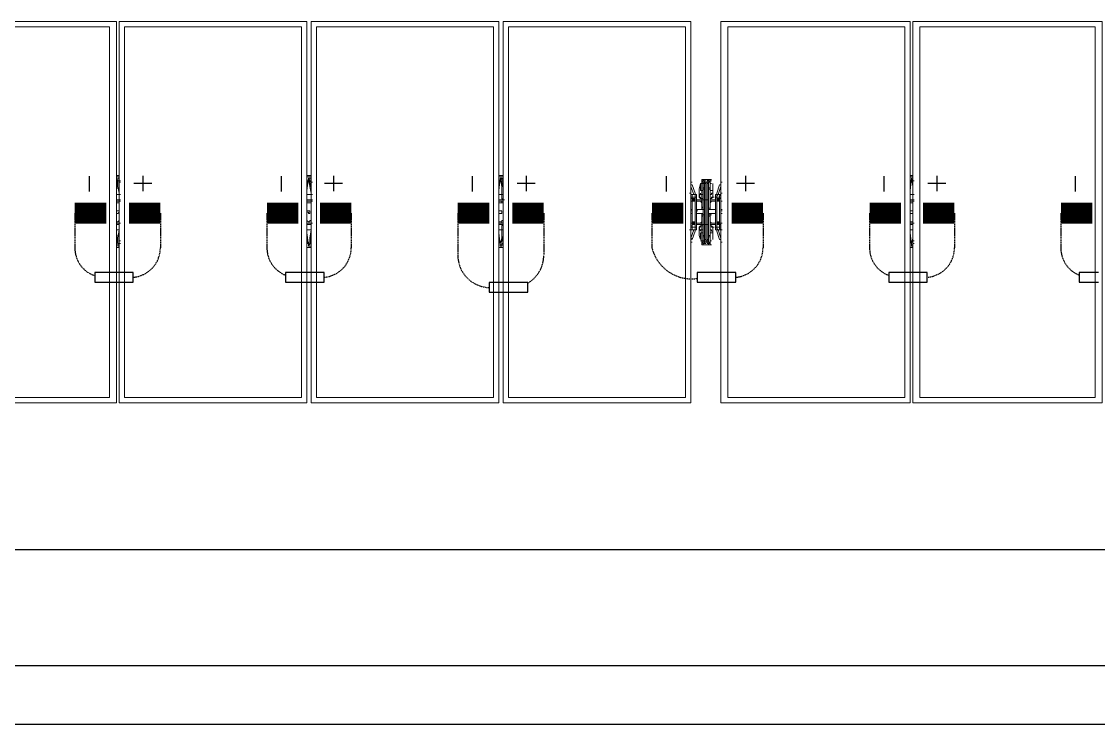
# Model space of a CAD drawing. Header units: feet. Extents: x -9903 to 12307, y -41 to 4121.
# Drawn here: x 2240 to 2495.7, y 3588.3 to 3755.2 of the extents above; entities that cross this region are included whole.
import ezdxf
from ezdxf.lldxf.tags import DXFTag

# ---------------------------------------------------------------- set-up
doc = ezdxf.new("R2010")
doc.units = ezdxf.units.FT
doc.header["$MEASUREMENT"] = 0
doc.linetypes.add('HIDDEN', pattern=[0.375, 0.25, -0.125])
for name, color, linetype in [('E-HARN-COMP', 8, 'Continuous'), ('E-TRNK-CABL-NEG', 6, 'HIDDEN'), ('E-TRUNK-CABLE-POS', 6, 'HIDDEN'), ('Polarity-Text', 7, 'Continuous'), ('PV-DC-CABL-UG+', 5, 'DC+'), ('PV-DC-CABL-UG-', 10, 'DC-')]:
    doc.layers.add(name, color=color, linetype=linetype)
doc.styles.add('NEI-A', font='arial.ttf')
tags = doc.linetypes.add('DC+', pattern='A,0.176989,-0.049113,["DC+",NEI-A,S=0.1,R=0,X=0,Y=-0.05],-0.049113,-0.250887,0.176989', length=0.703091).pattern_tags.tags
tags[6] = DXFTag(74, 10)
tags = doc.linetypes.add('DC-', pattern='A,0.176989,-0.049113,["DC-",NEI-A,S=0.1,R=0,X=0,Y=-0.05],-0.049113,-0.250887,0.176989', length=0.703091).pattern_tags.tags
tags[6] = DXFTag(74, 10)

# ---------------------------------------------------------------- blocks, each defined once
blk = doc.blocks.new('A$C4742fff2')
at = {"lineweight": 5}
for points in [[(10.8746, 0), (11.1062, 0), (11.1062, 0.4666), (10.8746, 0.4666)], [(11.1095, 0), (11.3395, 0), (11.3395, 0.4666), (11.1095, 0.4666)], [(11.3445, 0.4666), (11.3445, 0), (11.5745, 0), (11.5745, 0.4666)], [(11.8095, 0), (11.5795, 0), (11.5795, 0.4666), (11.8095, 0.4666)], [(11.8462, 0), (12.0778, 0), (12.0778, 0.4666), (11.8462, 0.4666)], [(12.0812, 0.4666), (12.3128, 0.4666), (12.3128, 0), (12.0812, 0)], [(10.8829, 0.0067), (10.8829, 0.46), (11.0979, 0.46), (11.0979, 0.0067)], [(11.1162, 0.0067), (11.1162, 0.46), (11.3329, 0.46), (11.3329, 0.0067)], [(11.3512, 0.46), (11.5679, 0.46), (11.5679, 0.0067), (11.3512, 0.0067)], [(11.5862, 0.0067), (11.5862, 0.46), (11.8029, 0.46), (11.8029, 0.0067)], [(11.8545, 0.0067), (11.8545, 0.46), (12.0712, 0.46), (12.0712, 0.0067)], [(12.0895, 0.0067), (12.0895, 0.46), (12.3045, 0.46), (12.3045, 0.0067)], [(11.8095, 0.27), (11.8095, 0.2683), (11.8095, 0.27), (11.8095, 0.2767)], [(11.8145, 0.215), (11.8162, 0.215), (11.8162, 0.2117), (11.8145, 0.2117), (11.8145, 0.215), (11.8112, 0.215), (11.8112, 0.2167), (11.8095, 0.2167), (11.8095, 0.25), (11.8112, 0.25), (11.8112, 0.2517), (11.8095, 0.2517), (11.8095, 0.2533), (11.8095, 0.2517), (11.8112, 0.2517), (11.8112, 0.25), (11.8095, 0.25), (11.8095, 0.2517), (11.8095, 0.25), (11.8095, 0.2167), (11.8112, 0.2167), (11.8112, 0.215), (11.8112, 0.2117), (11.8095, 0.2117), (11.8129, 0.2117), (11.8145, 0.2117), (11.8145, 0.21), (11.8112, 0.2), (11.8145, 0.21), (11.8145, 0.2117), (11.8129, 0.2117), (11.8145, 0.2117), (11.8145, 0.21), (11.8145, 0.2117), (11.8162, 0.2117), (11.8145, 0.2117), (11.8162, 0.2117), (11.8162, 0.215), (11.8145, 0.215), (11.8162, 0.215), (11.8162, 0.2517), (11.8145, 0.2517), (11.8112, 0.2517), (11.8112, 0.255), (11.8095, 0.255), (11.8129, 0.255), (11.8145, 0.255), (11.8145, 0.2567), (11.8112, 0.2667), (11.8145, 0.2567), (11.8145, 0.255), (11.8129, 0.255), (11.8145, 0.255), (11.8145, 0.2567), (11.8145, 0.255), (11.8162, 0.255), (11.8162, 0.2517), (11.8145, 0.2517), (11.8145, 0.255), (11.8129, 0.255), (11.8095, 0.255), (11.8112, 0.255), (11.8112, 0.2517), (11.8145, 0.2517), (11.8145, 0.255), (11.8162, 0.255), (11.8162, 0.2517), (11.8145, 0.2517), (11.8162, 0.2517), (11.8162, 0.215)], [(11.8262, 0.2483), (11.8262, 0.2683), (11.8245, 0.2683), (11.8245, 0.2483)], [(11.8279, 0.27), (11.8262, 0.27)], [(11.8295, 0.2483), (11.8295, 0.2183), (11.8312, 0.2183), (11.8312, 0.2483), (11.8312, 0.2683), (11.8295, 0.2683), (11.8295, 0.2483), (11.8279, 0.2483), (11.8279, 0.2683), (11.8279, 0.2483)], [(11.8295, 0.2683), (11.8295, 0.2483), (11.8312, 0.2483), (11.8312, 0.2683)], [(11.8345, 0.2717), (11.8329, 0.2717), (11.8329, 0.27), (11.8312, 0.27), (11.8329, 0.27), (11.8312, 0.27), (11.8329, 0.27), (11.8329, 0.2717), (11.8329, 0.2617), (11.8312, 0.2617), (11.8329, 0.2617), (11.8329, 0.24), (11.8329, 0.2383), (11.8312, 0.2383), (11.8329, 0.2383), (11.8329, 0.24), (11.8329, 0.2367), (11.8329, 0.24), (11.8329, 0.2367), (11.8329, 0.24), (11.8329, 0.2617), (11.8329, 0.2717)], [(11.8329, 0.2717), (11.8312, 0.2717)], [(11.8345, 0.2733), (11.8329, 0.2733)], [(11.8362, 0.2683), (11.8362, 0.26), (11.8329, 0.26), (11.8329, 0.2683), (11.8345, 0.2683), (11.8329, 0.2683), (11.8329, 0.26), (11.8329, 0.2567), (11.8329, 0.26), (11.8362, 0.26), (11.8362, 0.2683), (11.8362, 0.2517), (11.8362, 0.2533), (11.8362, 0.2517)], [(11.8462, 0.2683), (11.8462, 0.27), (11.8462, 0.2767), (11.8462, 0.27)], [(11.8229, 0.255), (11.8229, 0.25), (11.8212, 0.25), (11.8212, 0.2517), (11.8195, 0.2517), (11.8195, 0.2617), (11.8195, 0.2517), (11.8212, 0.25), (11.8195, 0.2517), (11.8212, 0.2567), (11.8212, 0.255)], [(11.8195, 0.26), (11.8195, 0.2583)], [(11.8195, 0.2517), (11.8212, 0.2517), (11.8212, 0.25), (11.8229, 0.25), (11.8229, 0.255), (11.8212, 0.255), (11.8212, 0.2567)], [(11.8262, 0.2633), (11.8245, 0.2633)], [(11.8262, 0.2617), (11.8245, 0.2617)], [(11.8329, 0.2633), (11.8312, 0.2633)], [(11.8362, 0.2567), (11.8362, 0.2517), (11.8345, 0.2517), (11.8345, 0.25), (11.8329, 0.25), (11.8329, 0.255), (11.8345, 0.255), (11.8345, 0.2567)], [(11.8362, 0.2567), (11.8362, 0.2517), (11.8345, 0.2517), (11.8345, 0.25), (11.8329, 0.25), (11.8329, 0.255), (11.8345, 0.255), (11.8345, 0.2567)], [(11.8362, 0.2517), (11.8345, 0.25), (11.8362, 0.2517), (11.8379, 0.2517), (11.8362, 0.2517), (11.8345, 0.25), (11.8362, 0.2517), (11.8345, 0.25), (11.8345, 0.2517), (11.8345, 0.25), (11.8362, 0.2517), (11.8362, 0.2617)], [(11.8362, 0.2583), (11.8362, 0.26)], [(11.8412, 0.255), (11.8412, 0.2567), (11.8412, 0.255), (11.8395, 0.255), (11.8395, 0.2517), (11.8412, 0.2517), (11.8412, 0.2533), (11.8429, 0.255)], [(11.8429, 0.255), (11.8412, 0.2533), (11.8412, 0.2517), (11.8395, 0.2517), (11.8395, 0.215), (11.8412, 0.215), (11.8395, 0.215), (11.8395, 0.2117), (11.8412, 0.2117), (11.8412, 0.21), (11.8412, 0.2117), (11.8395, 0.2117), (11.8395, 0.215), (11.8412, 0.215), (11.8395, 0.215), (11.8395, 0.2517), (11.8412, 0.2517), (11.8395, 0.2517), (11.8395, 0.255), (11.8412, 0.255)], [(11.8462, 0.25), (11.8462, 0.2517), (11.8462, 0.25), (11.8462, 0.2167), (11.8445, 0.2167), (11.8462, 0.2167), (11.8462, 0.25), (11.8445, 0.25), (11.8445, 0.2517), (11.8445, 0.25)], [(11.8112, 0.2467), (11.8095, 0.2467)], [(11.8129, 0.25), (11.8112, 0.2483), (11.8129, 0.2467), (11.8145, 0.2483)], [(11.8129, 0.25), (11.8112, 0.25), (11.8112, 0.2483), (11.8112, 0.2467), (11.8129, 0.2467), (11.8145, 0.2467), (11.8145, 0.2483), (11.8145, 0.25)], [(11.8129, 0.25), (11.8112, 0.25), (11.8112, 0.2483), (11.8112, 0.2467), (11.8129, 0.2467), (11.8145, 0.2467), (11.8145, 0.2483), (11.8145, 0.25)], [(11.8129, 0.25), (11.8112, 0.2483), (11.8129, 0.2467), (11.8145, 0.2483)], [(11.8145, 0.2483), (11.8129, 0.2483)], [(11.8145, 0.2483), (11.8129, 0.2483)], [(11.8162, 0.2483), (11.8212, 0.2483), (11.8229, 0.2483)], [(11.8229, 0.2467), (11.8162, 0.2467)], [(11.8229, 0.2483), (11.8212, 0.2483)], [(11.8229, 0.2483), (11.8212, 0.2483)], [(11.8245, 0.2483), (11.8229, 0.2483)], [(11.8229, 0.2367), (11.8229, 0.24)], [(11.8262, 0.2183), (11.8245, 0.2183), (11.8245, 0.2483), (11.8245, 0.2183)], [(11.8279, 0.2183), (11.8279, 0.2483), (11.8262, 0.2483), (11.8262, 0.2183)], [(11.8312, 0.2183), (11.8312, 0.2483), (11.8295, 0.2483), (11.8295, 0.2183)], [(11.8345, 0.2483), (11.8329, 0.2483), (11.8395, 0.2483)], [(11.8395, 0.2467), (11.8329, 0.2467)], [(11.8429, 0.25), (11.8412, 0.2483), (11.8429, 0.2467), (11.8445, 0.2483)], [(11.8429, 0.25), (11.8412, 0.2483), (11.8429, 0.2467), (11.8445, 0.2483)], [(11.8429, 0.2467), (11.8445, 0.2467), (11.8445, 0.2483), (11.8445, 0.25), (11.8429, 0.25), (11.8412, 0.25), (11.8412, 0.2483), (11.8412, 0.2467)], [(11.8445, 0.2483), (11.8429, 0.2483)], [(11.8445, 0.2483), (11.8429, 0.2483)], [(11.8479, 0.2467), (11.8462, 0.2467)], [(11.1079, 0.235), (11.1095, 0.235), (11.1095, 0.2333), (11.1079, 0.2317), (11.1062, 0.2317), (11.1062, 0.2333), (11.1062, 0.235)], [(11.3412, 0.235), (11.3429, 0.235), (11.3429, 0.2317), (11.3412, 0.2317), (11.3412, 0.2333), (11.3395, 0.2333), (11.3395, 0.235)], [(11.5762, 0.235), (11.5779, 0.235), (11.5779, 0.2317), (11.5745, 0.2317), (11.5745, 0.2333), (11.5745, 0.235)], [(11.8112, 0.2367), (11.8095, 0.2367)], [(11.8112, 0.235), (11.8095, 0.235)], [(11.8112, 0.2317), (11.8095, 0.2317)], [(11.8112, 0.2317), (11.8095, 0.2317)], [(11.8245, 0.2367), (11.8162, 0.2367), (11.8245, 0.2367), (11.8262, 0.2367), (11.8245, 0.2367), (11.8229, 0.2367)], [(11.8229, 0.23), (11.8229, 0.2317), (11.8229, 0.23), (11.8245, 0.23), (11.8262, 0.23), (11.8245, 0.23)], [(11.8229, 0.2267), (11.8229, 0.23)], [(11.8262, 0.23), (11.8245, 0.23)], [(11.8395, 0.2367), (11.8312, 0.2367)], [(11.8395, 0.235), (11.8395, 0.2317), (11.8312, 0.2317), (11.8395, 0.2317)], [(11.8345, 0.2367), (11.8329, 0.2367)], [(11.8345, 0.2367), (11.8329, 0.2367)], [(11.8329, 0.2317), (11.8329, 0.23), (11.8345, 0.23), (11.8329, 0.23), (11.8329, 0.2267), (11.8329, 0.23)], [(11.8345, 0.23), (11.8329, 0.23), (11.8329, 0.2267), (11.8329, 0.23)], [(11.8479, 0.2367), (11.8462, 0.2367)], [(11.8479, 0.235), (11.8462, 0.235)], [(11.8479, 0.2317), (11.8462, 0.2317)], [(11.8479, 0.2317), (11.8462, 0.2317)], [(12.0795, 0.235), (12.0812, 0.235), (12.0812, 0.2317), (12.0778, 0.2317), (12.0778, 0.2333), (12.0778, 0.235)], [(11.8145, 0.22), (11.8145, 0.2183), (11.8129, 0.2183), (11.8112, 0.2183), (11.8112, 0.22), (11.8095, 0.22), (11.8112, 0.22), (11.8129, 0.22), (11.8145, 0.22), (11.8129, 0.22), (11.8145, 0.22), (11.8129, 0.22), (11.8145, 0.22), (11.8129, 0.22), (11.8145, 0.22), (11.8129, 0.22), (11.8145, 0.22), (11.8129, 0.22), (11.8145, 0.22), (11.8129, 0.22), (11.8145, 0.22), (11.8129, 0.22), (11.8145, 0.22), (11.8129, 0.22)], [(11.8095, 0.2167), (11.8095, 0.215)], [(11.8095, 0.2133), (11.8095, 0.215), (11.8145, 0.215), (11.8145, 0.2117), (11.8129, 0.2117), (11.8095, 0.2117), (11.8112, 0.2117), (11.8112, 0.215), (11.8095, 0.215)], [(11.8129, 0.2217), (11.8112, 0.2217), (11.8112, 0.22), (11.8112, 0.2183), (11.8129, 0.2183), (11.8145, 0.2183), (11.8145, 0.22), (11.8145, 0.2217)], [(11.8129, 0.2217), (11.8112, 0.22), (11.8129, 0.2183), (11.8145, 0.22)], [(11.8129, 0.2217), (11.8112, 0.22), (11.8129, 0.2183), (11.8145, 0.22)], [(11.8129, 0.2217), (11.8112, 0.2217), (11.8112, 0.22), (11.8112, 0.2183), (11.8129, 0.2183), (11.8145, 0.2183), (11.8145, 0.22), (11.8145, 0.2217)], [(11.8145, 0.22), (11.8145, 0.2183), (11.8129, 0.2183), (11.8112, 0.2183), (11.8112, 0.22), (11.8129, 0.22)], [(11.8129, 0.22), (11.8145, 0.22), (11.8129, 0.22), (11.8129, 0.2217)], [(11.8229, 0.2117), (11.8229, 0.2083), (11.8229, 0.2117), (11.8212, 0.2117), (11.8212, 0.21), (11.8195, 0.215), (11.8212, 0.215), (11.8212, 0.2167), (11.8229, 0.2167)], [(11.8195, 0.215), (11.8212, 0.2167), (11.8212, 0.215), (11.8212, 0.2167), (11.8195, 0.215), (11.8212, 0.2167)], [(11.8212, 0.21), (11.8195, 0.215), (11.8212, 0.215), (11.8212, 0.2167), (11.8229, 0.2167), (11.8229, 0.2117), (11.8212, 0.2117)], [(11.8212, 0.2), (11.8195, 0.205), (11.8195, 0.215), (11.8195, 0.2133), (11.8195, 0.215), (11.8195, 0.205), (11.8212, 0.2), (11.8212, 0.2083), (11.8229, 0.2083), (11.8229, 0.1983), (11.8212, 0.1983), (11.8229, 0.1983), (11.8229, 0.2083), (11.8212, 0.2083)], [(11.8229, 0.2183), (11.8212, 0.2183)], [(11.8362, 0.21), (11.8345, 0.21), (11.8345, 0.2117), (11.8329, 0.2117), (11.8329, 0.2083), (11.8362, 0.2083)], [(11.8345, 0.2167), (11.8362, 0.215), (11.8345, 0.2167), (11.8345, 0.215)], [(11.8429, 0.2217), (11.8412, 0.22), (11.8429, 0.2183), (11.8445, 0.22)], [(11.8429, 0.2183), (11.8445, 0.2183), (11.8445, 0.22), (11.8445, 0.2217), (11.8429, 0.2217), (11.8412, 0.2217), (11.8412, 0.22), (11.8412, 0.2183)], [(11.8429, 0.2217), (11.8412, 0.22), (11.8429, 0.2183), (11.8445, 0.22)], [(11.8429, 0.2183), (11.8445, 0.2183), (11.8445, 0.22), (11.8445, 0.2217), (11.8429, 0.2217), (11.8412, 0.2217), (11.8412, 0.22), (11.8412, 0.2183)], [(11.8429, 0.2117), (11.8412, 0.2117), (11.8429, 0.2117), (11.8462, 0.2117), (11.8445, 0.2133), (11.8445, 0.215), (11.8462, 0.215), (11.8462, 0.2167), (11.8462, 0.215), (11.8462, 0.2133), (11.8462, 0.215), (11.8445, 0.215), (11.8445, 0.2167), (11.8445, 0.215), (11.8412, 0.215), (11.8412, 0.2133)], [(11.8445, 0.2117), (11.8429, 0.2117), (11.8412, 0.2117), (11.8412, 0.21), (11.8445, 0.2), (11.8412, 0.21), (11.8412, 0.2117), (11.8429, 0.2117), (11.8462, 0.2117), (11.8445, 0.2133), (11.8445, 0.215), (11.8412, 0.215), (11.8412, 0.2133), (11.8429, 0.2117)], [(11.8429, 0.22), (11.8445, 0.22), (11.8429, 0.2217)], [(11.8429, 0.22), (11.8445, 0.22), (11.8429, 0.2217)], [(11.8479, 0.22), (11.8462, 0.22)], [(11.8095, 0.19), (11.8095, 0.1967), (11.8095, 0.1983), (11.8095, 0.1967)], [(11.8195, 0.21), (11.8195, 0.2083)], [(11.8262, 0.205), (11.8245, 0.205)], [(11.8262, 0.2033), (11.8245, 0.2033)], [(11.8312, 0.2), (11.8295, 0.2)], [(11.8329, 0.2033), (11.8312, 0.2033)], [(11.8462, 0.1967), (11.8462, 0.1983), (11.8462, 0.1967), (11.8462, 0.19)], [(11.8245, 0.195), (11.8262, 0.195), (11.8262, 0.1967), (11.8262, 0.195), (11.8262, 0.1967), (11.8279, 0.1967), (11.8262, 0.1967), (11.8262, 0.195), (11.8245, 0.195), (11.8262, 0.195), (11.8245, 0.195), (11.8245, 0.1933), (11.8229, 0.1933), (11.8245, 0.1933), (11.8245, 0.195), (11.8262, 0.195)], [(11.8245, 0.1933), (11.8245, 0.195), (11.8262, 0.195), (11.8279, 0.195), (11.8262, 0.195), (11.8245, 0.195), (11.8245, 0.1933), (11.8262, 0.1933), (11.8245, 0.1933), (11.8262, 0.1933)], [(11.8262, 0.195), (11.8262, 0.1967)], [(11.8312, 0.1967), (11.8295, 0.1967)], [(11.8295, 0.1967), (11.8295, 0.195)], [(11.8329, 0.1967), (11.8312, 0.1967)], [(11.8329, 0.195), (11.8312, 0.195)]]:
    blk.add_lwpolyline(points, close=True, dxfattribs=at)
for points in [[(11.8095, 0.4666), (11.8095, 0)], [(11.8462, 0), (11.8462, 0.4666)], [(11.8029, 0.46), (11.8029, 0.0067)], [(11.8545, 0.0067), (11.8545, 0.46)], [(11.1062, 0.2783), (11.1095, 0.2783)], [(11.3395, 0.2783), (11.3445, 0.2783)], [(11.5745, 0.2783), (11.5795, 0.2783)], [(12.0778, 0.2783), (12.0812, 0.2783)], [(11.1062, 0.2733), (11.1062, 0.27)], [(11.1095, 0.27), (11.1095, 0.2717), (11.1079, 0.2717), (11.1079, 0.275), (11.1095, 0.275)], [(11.1112, 0.255), (11.1095, 0.255), (11.1095, 0.2567), (11.1079, 0.265), (11.1079, 0.275)], [(11.3462, 0.255), (11.3445, 0.255), (11.3445, 0.2567), (11.3429, 0.265), (11.3412, 0.275), (11.3429, 0.275), (11.3429, 0.2717), (11.3445, 0.27)], [(11.3412, 0.2733), (11.3412, 0.27)], [(11.5795, 0.255), (11.5779, 0.255), (11.5779, 0.265), (11.5762, 0.275), (11.5779, 0.2733), (11.5779, 0.2717), (11.5779, 0.27)], [(11.5762, 0.2733), (11.5762, 0.27)], [(11.8095, 0.27), (11.8095, 0.27)], [(11.8095, 0.2667), (11.8095, 0.2667)], [(11.8095, 0.2667), (11.8095, 0.2667)], [(11.8229, 0.22), (11.8162, 0.22), (11.8229, 0.22), (11.8229, 0.2183), (11.8245, 0.2183), (11.8245, 0.1983), (11.8262, 0.1983), (11.8262, 0.1967), (11.8279, 0.1967), (11.8279, 0.2), (11.8279, 0.2183), (11.8295, 0.2183), (11.8295, 0.1983), (11.8312, 0.1983), (11.8312, 0.2183), (11.8312, 0.1983), (11.8295, 0.1983), (11.8295, 0.2183), (11.8279, 0.2183), (11.8279, 0.2), (11.8262, 0.2), (11.8279, 0.2), (11.8279, 0.1967), (11.8262, 0.1967), (11.8262, 0.1983), (11.8262, 0.2183), (11.8279, 0.2183), (11.8279, 0.2483), (11.8262, 0.2483), (11.8262, 0.2683), (11.8245, 0.2683), (11.8245, 0.2483), (11.8262, 0.2483), (11.8262, 0.2183), (11.8262, 0.1983), (11.8245, 0.1983), (11.8245, 0.2183)], [(11.8212, 0.2517), (11.8195, 0.2517), (11.8212, 0.25), (11.8212, 0.2517), (11.8212, 0.25), (11.8195, 0.2517), (11.8195, 0.2617), (11.8212, 0.2683), (11.8229, 0.2683), (11.8229, 0.26), (11.8229, 0.2567), (11.8229, 0.26), (11.8229, 0.2683), (11.8245, 0.2683), (11.8245, 0.27), (11.8229, 0.2717), (11.8229, 0.2733), (11.8229, 0.2717), (11.8229, 0.27), (11.8245, 0.27)], [(11.8229, 0.2683), (11.8212, 0.2683), (11.8212, 0.26), (11.8229, 0.26), (11.8212, 0.26), (11.8212, 0.2683), (11.8195, 0.2617), (11.8195, 0.2517), (11.8195, 0.2533), (11.8195, 0.2517), (11.8212, 0.25), (11.8195, 0.2517), (11.8212, 0.2517)], [(11.8295, 0.27), (11.8312, 0.27), (11.8295, 0.27), (11.8279, 0.27), (11.8279, 0.2683), (11.8262, 0.2683), (11.8262, 0.2717), (11.8245, 0.2717), (11.8262, 0.2717), (11.8245, 0.2717), (11.8245, 0.2733), (11.8229, 0.2733), (11.8245, 0.2733), (11.8245, 0.2717), (11.8229, 0.2717), (11.8229, 0.2617), (11.8229, 0.24), (11.8245, 0.2383), (11.8229, 0.24), (11.8229, 0.2617), (11.8229, 0.2717), (11.8245, 0.27), (11.8245, 0.2683)], [(11.8279, 0.27), (11.8262, 0.27), (11.8279, 0.27), (11.8295, 0.27), (11.8312, 0.27), (11.8295, 0.27), (11.8279, 0.27), (11.8279, 0.2683), (11.8262, 0.2683), (11.8262, 0.2717), (11.8245, 0.2717), (11.8262, 0.2717), (11.8245, 0.2717), (11.8229, 0.2717), (11.8229, 0.27), (11.8245, 0.27), (11.8262, 0.27), (11.8245, 0.27)], [(11.8245, 0.2733), (11.8295, 0.2733), (11.8329, 0.2733), (11.8329, 0.2717), (11.8312, 0.2717), (11.8329, 0.2717), (11.8312, 0.27), (11.8312, 0.2683), (11.8312, 0.27), (11.8329, 0.2717), (11.8329, 0.2733), (11.8312, 0.2733), (11.8312, 0.2717), (11.8295, 0.2717), (11.8295, 0.2683), (11.8312, 0.2683), (11.8295, 0.2683), (11.8295, 0.2717), (11.8312, 0.2717), (11.8295, 0.2717), (11.8312, 0.2717), (11.8295, 0.2717), (11.8312, 0.2717), (11.8295, 0.2717), (11.8312, 0.2717), (11.8295, 0.2717), (11.8312, 0.2733), (11.8329, 0.2733), (11.8312, 0.2733), (11.8295, 0.2717), (11.8312, 0.2717), (11.8312, 0.2733), (11.8329, 0.2733), (11.8295, 0.2733), (11.8245, 0.2733), (11.8262, 0.2717), (11.8279, 0.2717), (11.8262, 0.2717), (11.8279, 0.2717), (11.8262, 0.2717), (11.8279, 0.2717), (11.8262, 0.2717), (11.8245, 0.2733), (11.8262, 0.2733), (11.8245, 0.2733), (11.8262, 0.2733), (11.8245, 0.2733), (11.8262, 0.2733)], [(11.8345, 0.2683), (11.8329, 0.2683)], [(11.8445, 0.2667), (11.8412, 0.2567), (11.8412, 0.255), (11.8429, 0.255)], [(11.8445, 0.2667), (11.8412, 0.2567), (11.8412, 0.255), (11.8429, 0.255)], [(11.8462, 0.2667), (11.8462, 0.2667)], [(11.8462, 0.2667), (11.8462, 0.2667)], [(12.0828, 0.255), (12.0812, 0.255), (12.0812, 0.265), (12.0795, 0.275), (12.0812, 0.275), (12.0795, 0.275), (12.0795, 0.2733), (12.0812, 0.2733), (12.0812, 0.2717), (12.0812, 0.27)], [(12.0795, 0.2733), (12.0795, 0.27)], [(11.1112, 0.2483), (11.1095, 0.2483), (11.1095, 0.255)], [(11.3462, 0.2483), (11.3445, 0.2483), (11.3445, 0.255)], [(11.5812, 0.2483), (11.5795, 0.2483), (11.5779, 0.25), (11.5779, 0.255)], [(11.8145, 0.2517), (11.8145, 0.2517)], [(11.8162, 0.2517), (11.8162, 0.2517)], [(11.8162, 0.2517), (11.8162, 0.2517)], [(11.8195, 0.2617), (11.8195, 0.2617)], [(11.8195, 0.2617), (11.8195, 0.2617)], [(11.8362, 0.2617), (11.8362, 0.2617)], [(11.8362, 0.2617), (11.8362, 0.2617)], [(11.8395, 0.2517), (11.8395, 0.2517)], [(11.8395, 0.2517), (11.8395, 0.2517)], [(11.8412, 0.2517), (11.8445, 0.2517)], [(11.8412, 0.2517), (11.8412, 0.2517)], [(11.8412, 0.2517), (11.8445, 0.2517)], [(11.8412, 0.2517), (11.8412, 0.2517)], [(11.8462, 0.255), (11.8429, 0.255)], [(11.8429, 0.255), (11.8445, 0.255)], [(11.8462, 0.255), (11.8429, 0.255)], [(11.8429, 0.255), (11.8445, 0.255)], [(11.8462, 0.255), (11.8445, 0.2533), (11.8445, 0.2517), (11.8462, 0.2517), (11.8462, 0.2533)], [(11.8462, 0.255), (11.8445, 0.2533), (11.8445, 0.2517), (11.8462, 0.2517), (11.8462, 0.2533)], [(12.0828, 0.2483), (12.0812, 0.2483), (12.0812, 0.255)], [(11.1062, 0.2483), (11.1095, 0.2483)], [(11.1062, 0.2467), (11.1095, 0.2467), (11.1112, 0.2467)], [(11.1095, 0.2467), (11.1095, 0.245), (11.1062, 0.245)], [(11.3395, 0.2483), (11.3445, 0.2483)], [(11.3395, 0.2467), (11.3445, 0.2467), (11.3462, 0.2467)], [(11.3395, 0.245), (11.3429, 0.245), (11.3445, 0.245), (11.3445, 0.2467)], [(11.5745, 0.2483), (11.5795, 0.2483), (11.5779, 0.2483)], [(11.5745, 0.2467), (11.5779, 0.2467), (11.5795, 0.2467)], [(11.5745, 0.245), (11.5779, 0.245), (11.5795, 0.245)], [(11.5779, 0.245), (11.5779, 0.2467)], [(11.8129, 0.2467), (11.8145, 0.2467), (11.8145, 0.2483), (11.8129, 0.2483), (11.8145, 0.2483), (11.8145, 0.2467), (11.8129, 0.2467), (11.8112, 0.2467), (11.8112, 0.2483), (11.8112, 0.2467), (11.8129, 0.2467), (11.8145, 0.2467)], [(11.8129, 0.2483), (11.8112, 0.2483)], [(11.8129, 0.2483), (11.8112, 0.2483)], [(11.8129, 0.25), (11.8129, 0.2483), (11.8129, 0.25)], [(11.8129, 0.2483), (11.8129, 0.25), (11.8129, 0.2483)], [(11.8129, 0.2483), (11.8145, 0.2483)], [(11.8129, 0.2483), (11.8145, 0.2483)], [(11.8129, 0.2483), (11.8145, 0.2483)], [(11.8129, 0.2483), (11.8145, 0.2483)], [(11.8129, 0.2483), (11.8145, 0.2483)], [(11.8129, 0.2483), (11.8145, 0.2483)], [(11.8129, 0.2483), (11.8145, 0.2483)], [(11.8129, 0.2483), (11.8145, 0.2483)], [(11.8129, 0.2483), (11.8145, 0.2483)], [(11.8129, 0.2483), (11.8145, 0.2483)], [(11.8129, 0.2483), (11.8145, 0.2483)], [(11.8129, 0.2483), (11.8145, 0.2483)], [(11.8129, 0.2483), (11.8145, 0.2483)], [(11.8129, 0.2483), (11.8145, 0.2483)], [(11.8212, 0.2483), (11.8229, 0.2483)], [(11.8229, 0.245), (11.8212, 0.2467)], [(11.8229, 0.2367), (11.8229, 0.24)], [(11.8229, 0.24), (11.8229, 0.2367)], [(11.8329, 0.2483), (11.8345, 0.2483), (11.8329, 0.2483), (11.8345, 0.2483), (11.8362, 0.2483), (11.8345, 0.2483), (11.8362, 0.2483)], [(11.8345, 0.2467), (11.8329, 0.245)], [(11.8412, 0.2483), (11.8412, 0.2467), (11.8429, 0.2467), (11.8445, 0.2467), (11.8445, 0.2483), (11.8445, 0.25), (11.8429, 0.25), (11.8412, 0.25), (11.8412, 0.2483), (11.8412, 0.2467), (11.8429, 0.2467)], [(11.8429, 0.2483), (11.8412, 0.2483)], [(11.8429, 0.2483), (11.8412, 0.2483), (11.8412, 0.2467), (11.8445, 0.2467)], [(11.8445, 0.2483), (11.8429, 0.25), (11.8429, 0.2483)], [(11.8429, 0.2483), (11.8429, 0.25), (11.8445, 0.2483)], [(11.8429, 0.2483), (11.8445, 0.2483)], [(11.8429, 0.2483), (11.8445, 0.2483)], [(11.8429, 0.2483), (11.8445, 0.2483)], [(11.8429, 0.2483), (11.8445, 0.2483)], [(11.8429, 0.2483), (11.8445, 0.2483)], [(11.8429, 0.2483), (11.8445, 0.2483)], [(11.8429, 0.2483), (11.8445, 0.2483)], [(11.8429, 0.2483), (11.8445, 0.2483)], [(11.8429, 0.2483), (11.8445, 0.2483)], [(11.8429, 0.2483), (11.8445, 0.2483)], [(11.8429, 0.2483), (11.8445, 0.2483)], [(11.8429, 0.2483), (11.8445, 0.2483)], [(11.8429, 0.2483), (11.8445, 0.2483)], [(11.8429, 0.2483), (11.8445, 0.2483)], [(11.8429, 0.2467), (11.8445, 0.2467)], [(11.8429, 0.2467), (11.8445, 0.2467)], [(11.8445, 0.2483), (11.8445, 0.2467)], [(11.8445, 0.2467), (11.8445, 0.2483)], [(12.0778, 0.2483), (12.0812, 0.2483)], [(12.0778, 0.2467), (12.0812, 0.2467), (12.0828, 0.2467)], [(12.0812, 0.2467), (12.0812, 0.245), (12.0778, 0.245)], [(11.8179, 0.2317), (11.8162, 0.2317), (11.8245, 0.2317), (11.8162, 0.2317), (11.8162, 0.235), (11.8179, 0.235), (11.8162, 0.235), (11.8162, 0.2317)], [(11.8229, 0.2367), (11.8245, 0.2367)], [(11.8229, 0.2367), (11.8245, 0.2367)], [(11.8229, 0.2367), (11.8245, 0.2367)], [(11.8229, 0.2367), (11.8245, 0.2367)], [(11.8229, 0.2367), (11.8245, 0.2367)], [(11.8229, 0.23), (11.8229, 0.2317)], [(11.8229, 0.2317), (11.8229, 0.23)], [(11.8229, 0.23), (11.8229, 0.2267)], [(11.8229, 0.23), (11.8229, 0.2267)], [(11.8229, 0.23), (11.8245, 0.23)], [(11.8312, 0.1933), (11.8329, 0.1933), (11.8329, 0.195), (11.8312, 0.1967), (11.8312, 0.1983), (11.8312, 0.1967), (11.8329, 0.195), (11.8329, 0.1967), (11.8329, 0.205), (11.8312, 0.205), (11.8329, 0.205), (11.8329, 0.2267), (11.8329, 0.2283), (11.8312, 0.2283), (11.8329, 0.2283), (11.8329, 0.2267), (11.8329, 0.205), (11.8329, 0.1967), (11.8312, 0.1967), (11.8329, 0.1967), (11.8329, 0.195), (11.8329, 0.1967), (11.8312, 0.1967), (11.8295, 0.1967), (11.8279, 0.1967), (11.8262, 0.1967), (11.8279, 0.1967), (11.8262, 0.1967), (11.8245, 0.1967), (11.8229, 0.1967), (11.8229, 0.195), (11.8229, 0.1967), (11.8229, 0.205), (11.8229, 0.2267), (11.8229, 0.2283), (11.8245, 0.2283), (11.8229, 0.2283), (11.8229, 0.2267), (11.8229, 0.205), (11.8229, 0.1967), (11.8229, 0.195), (11.8229, 0.1967), (11.8245, 0.1967), (11.8262, 0.1967), (11.8279, 0.1967)], [(11.8245, 0.2367), (11.8262, 0.2367)], [(11.8245, 0.2367), (11.8262, 0.2367)], [(11.8329, 0.2367), (11.8345, 0.2367)], [(11.8329, 0.2367), (11.8345, 0.2367)], [(11.8329, 0.2367), (11.8345, 0.2367)], [(11.8329, 0.2367), (11.8345, 0.2367)], [(11.8329, 0.2367), (11.8345, 0.2367)], [(11.8329, 0.23), (11.8329, 0.2317)], [(11.8329, 0.23), (11.8329, 0.2317)], [(11.8329, 0.23), (11.8345, 0.23)], [(11.1079, 0.1933), (11.1079, 0.2017), (11.1095, 0.2117), (11.1095, 0.2183), (11.1095, 0.22), (11.1095, 0.2233), (11.1079, 0.2217), (11.1062, 0.2217), (11.1062, 0.2233)], [(11.1062, 0.22), (11.1095, 0.22), (11.1112, 0.22)], [(11.1095, 0.2183), (11.1062, 0.2183)], [(11.3395, 0.2233), (11.3412, 0.2217), (11.3429, 0.2217), (11.3429, 0.2233), (11.3445, 0.2233), (11.3445, 0.22), (11.3445, 0.2183), (11.3445, 0.2117), (11.3429, 0.2017), (11.3429, 0.195), (11.3412, 0.1933), (11.3429, 0.1933)], [(11.3395, 0.22), (11.3445, 0.22), (11.3462, 0.22)], [(11.3445, 0.2183), (11.3395, 0.2183)], [(11.5745, 0.2233), (11.5745, 0.2217), (11.5779, 0.2217), (11.5779, 0.2233), (11.5795, 0.2233)], [(11.5779, 0.2117), (11.5779, 0.2167), (11.5795, 0.2183), (11.5795, 0.22), (11.5779, 0.22), (11.5745, 0.22)], [(11.5745, 0.2183), (11.5779, 0.2183), (11.5795, 0.2183)], [(11.5795, 0.2117), (11.5779, 0.2117), (11.5779, 0.2017), (11.5762, 0.195), (11.5762, 0.1933), (11.5762, 0.1917)], [(11.5779, 0.22), (11.5779, 0.2233)], [(11.8129, 0.22), (11.8129, 0.2217), (11.8129, 0.22)], [(11.8129, 0.2183), (11.8145, 0.2183)], [(11.8145, 0.215), (11.8145, 0.215)], [(11.8145, 0.215), (11.8145, 0.215)], [(11.8162, 0.22), (11.8212, 0.22), (11.8229, 0.2217)], [(11.8212, 0.2183), (11.8229, 0.2183), (11.8212, 0.2183), (11.8229, 0.2183), (11.8162, 0.2183)], [(11.8162, 0.215), (11.8162, 0.215)], [(11.8162, 0.215), (11.8162, 0.215)], [(11.8212, 0.215), (11.8195, 0.215), (11.8212, 0.2167), (11.8195, 0.215), (11.8195, 0.205), (11.8195, 0.215)], [(11.8329, 0.2217), (11.8345, 0.22), (11.8395, 0.22), (11.8329, 0.22), (11.8395, 0.22)], [(11.8395, 0.2183), (11.8329, 0.2183), (11.8345, 0.2183), (11.8362, 0.2183), (11.8345, 0.2183), (11.8329, 0.2183), (11.8329, 0.22)], [(11.8345, 0.2183), (11.8362, 0.2183), (11.8345, 0.2183), (11.8329, 0.2183)], [(11.8362, 0.215), (11.8345, 0.2167), (11.8362, 0.215), (11.8362, 0.205), (11.8362, 0.215), (11.8345, 0.2167), (11.8362, 0.215), (11.8362, 0.21), (11.8362, 0.2083), (11.8362, 0.2), (11.8362, 0.205), (11.8362, 0.215), (11.8362, 0.2133), (11.8362, 0.215), (11.8362, 0.205), (11.8362, 0.2), (11.8362, 0.2083), (11.8329, 0.2083), (11.8329, 0.1983), (11.8345, 0.1983), (11.8329, 0.1983), (11.8345, 0.1983), (11.8329, 0.1983), (11.8329, 0.2083), (11.8329, 0.2117), (11.8345, 0.2117), (11.8345, 0.21), (11.8362, 0.21), (11.8362, 0.215), (11.8345, 0.215), (11.8345, 0.2167), (11.8329, 0.2167), (11.8329, 0.2117), (11.8329, 0.2167), (11.8345, 0.2167), (11.8345, 0.215), (11.8362, 0.215), (11.8379, 0.215)], [(11.8395, 0.215), (11.8395, 0.215)], [(11.8395, 0.215), (11.8395, 0.215)], [(11.8445, 0.22), (11.8429, 0.22), (11.8445, 0.22), (11.8429, 0.22), (11.8445, 0.22), (11.8429, 0.22), (11.8445, 0.22), (11.8429, 0.22), (11.8445, 0.22), (11.8429, 0.22), (11.8445, 0.22), (11.8429, 0.22), (11.8445, 0.22), (11.8429, 0.22), (11.8445, 0.22), (11.8429, 0.22), (11.8445, 0.22), (11.8445, 0.2183), (11.8429, 0.2183), (11.8412, 0.2183), (11.8412, 0.22), (11.8429, 0.22), (11.8412, 0.22), (11.8412, 0.2183), (11.8445, 0.2183), (11.8445, 0.22), (11.8462, 0.22)], [(11.8412, 0.215), (11.8412, 0.215)], [(11.8412, 0.215), (11.8412, 0.215)], [(11.8445, 0.2183), (11.8462, 0.2183)], [(12.0778, 0.2233), (12.0778, 0.2217), (12.0812, 0.2217), (12.0812, 0.2233), (12.0812, 0.22), (12.0812, 0.2183)], [(12.0778, 0.22), (12.0812, 0.22), (12.0828, 0.22)], [(12.0778, 0.2183), (12.0812, 0.2183), (12.0812, 0.2117), (12.0812, 0.2017), (12.0795, 0.195), (12.0795, 0.1933), (12.0812, 0.1933)], [(11.1095, 0.1983), (11.1095, 0.195), (11.1079, 0.195), (11.1079, 0.1917), (11.1095, 0.1917)], [(11.3445, 0.1983), (11.3429, 0.195), (11.3429, 0.1933), (11.3412, 0.1933), (11.3412, 0.1917), (11.3412, 0.1933), (11.3412, 0.1967)], [(11.5779, 0.1983), (11.5779, 0.195), (11.5779, 0.1933), (11.5762, 0.1933), (11.5762, 0.1917), (11.5779, 0.1917)], [(11.8095, 0.2), (11.8095, 0.2)], [(11.8095, 0.2), (11.8095, 0.2)], [(11.8195, 0.205), (11.8195, 0.205)], [(11.8229, 0.1983), (11.8245, 0.1983), (11.8245, 0.1967), (11.8229, 0.195), (11.8229, 0.1933), (11.8229, 0.195), (11.8245, 0.1967), (11.8245, 0.1983)], [(11.8312, 0.1933), (11.8262, 0.1933), (11.8312, 0.1933), (11.8312, 0.195), (11.8312, 0.1933), (11.8329, 0.1933), (11.8312, 0.1933), (11.8312, 0.195), (11.8295, 0.195), (11.8312, 0.195), (11.8295, 0.195), (11.8295, 0.1967), (11.8312, 0.1967), (11.8295, 0.1967), (11.8295, 0.1983), (11.8279, 0.1983), (11.8295, 0.1983), (11.8295, 0.1967), (11.8295, 0.195), (11.8312, 0.195), (11.8329, 0.195), (11.8312, 0.195), (11.8312, 0.1933), (11.8329, 0.1933), (11.8345, 0.1933), (11.8329, 0.1933), (11.8329, 0.195), (11.8329, 0.1967), (11.8312, 0.1967), (11.8295, 0.1967), (11.8312, 0.1967)], [(11.8345, 0.2), (11.8345, 0.2)], [(11.8345, 0.2), (11.8345, 0.2)], [(11.8362, 0.205), (11.8362, 0.205)], [(11.8362, 0.205), (11.8362, 0.205)], [(11.8462, 0.2), (11.8462, 0.2)], [(11.8462, 0.2), (11.8462, 0.2)], [(12.0812, 0.1983), (12.0812, 0.195), (12.0812, 0.1933), (12.0795, 0.1933), (12.0795, 0.1917), (12.0812, 0.1917)], [(11.1062, 0.1967), (11.1062, 0.1933)], [(11.1062, 0.19), (11.1095, 0.19)], [(11.1095, 0.1933), (11.1079, 0.1933), (11.1079, 0.1917)], [(11.3395, 0.19), (11.3445, 0.19)], [(11.3412, 0.1917), (11.3429, 0.1917)], [(11.5745, 0.19), (11.5795, 0.19)], [(11.5762, 0.1967), (11.5762, 0.1933), (11.5779, 0.1933)], [(11.8295, 0.195), (11.8295, 0.1967)], [(11.8295, 0.195), (11.8295, 0.1967)], [(11.8462, 0.1967), (11.8462, 0.1967)], [(12.0778, 0.19), (12.0812, 0.19)], [(12.0795, 0.1967), (12.0795, 0.1933), (12.0795, 0.1917)]]:
    blk.add_lwpolyline(points, dxfattribs=at)
at = {"color": 8, "lineweight": 5, "true_color": 0x808080}
for points in [[(11.1062, 0.2767), (11.1095, 0.2767)], [(11.1095, 0.2733), (11.1095, 0.275), (11.1079, 0.275), (11.1062, 0.26)], [(11.1062, 0.2733), (11.1062, 0.2733)], [(11.1062, 0.2717), (11.1062, 0.27), (11.1062, 0.2717), (11.1079, 0.2717)], [(11.1095, 0.2633), (11.1095, 0.2717), (11.1112, 0.2717)], [(11.1095, 0.2667), (11.1095, 0.27), (11.1112, 0.27)], [(11.3395, 0.2767), (11.3445, 0.2767)], [(11.3445, 0.2733), (11.3445, 0.275), (11.3412, 0.275), (11.3395, 0.26)], [(11.3412, 0.2717), (11.3395, 0.27), (11.3412, 0.2717), (11.3395, 0.2717)], [(11.3412, 0.2733), (11.3412, 0.2733)], [(11.3445, 0.2717), (11.3429, 0.2717), (11.3429, 0.27), (11.3445, 0.2633)], [(11.3445, 0.2667), (11.3445, 0.27), (11.3462, 0.27)], [(11.5745, 0.2767), (11.5795, 0.2767)], [(11.5795, 0.2733), (11.5779, 0.275), (11.5762, 0.275), (11.5745, 0.26)], [(11.5762, 0.2733), (11.5762, 0.2733)], [(11.5795, 0.2717), (11.5779, 0.2717), (11.5779, 0.27), (11.5795, 0.2633)], [(11.5795, 0.27), (11.5779, 0.27), (11.5779, 0.2683), (11.5795, 0.2667)], [(11.8245, 0.2733), (11.8245, 0.2733)], [(11.8245, 0.2733), (11.8245, 0.2733)], [(11.8312, 0.2733), (11.8312, 0.2733)], [(11.8312, 0.2733), (11.8312, 0.2733)], [(12.0778, 0.2767), (12.0812, 0.2767)], [(12.0812, 0.2733), (12.0812, 0.275), (12.0795, 0.275), (12.0778, 0.26)], [(12.0778, 0.2717), (12.0778, 0.27), (12.0778, 0.2717), (12.0795, 0.2717)], [(12.0795, 0.2733), (12.0795, 0.2733)], [(12.0812, 0.2633), (12.0812, 0.2717), (12.0828, 0.2717)], [(12.0812, 0.2667), (12.0812, 0.27)], [(11.1062, 0.255), (11.1095, 0.255)], [(11.3395, 0.255), (11.3445, 0.255)], [(11.5745, 0.255), (11.5779, 0.255)], [(12.0778, 0.255), (12.0812, 0.255)], [(11.8245, 0.23), (11.8262, 0.23)], [(11.8245, 0.23), (11.8262, 0.23)], [(11.1095, 0.2117), (11.1062, 0.2117)], [(11.3445, 0.2117), (11.3395, 0.2117)], [(11.5779, 0.2117), (11.5745, 0.2117)], [(12.0812, 0.2117), (12.0778, 0.2117)], [(11.1062, 0.2083), (11.1079, 0.1933)], [(11.1062, 0.1983), (11.1062, 0.195), (11.1062, 0.1967)], [(11.1095, 0.205), (11.1095, 0.195), (11.1112, 0.195)], [(11.1112, 0.1983), (11.1095, 0.1983), (11.1095, 0.2)], [(11.3395, 0.2083), (11.3412, 0.1933)], [(11.3412, 0.195), (11.3395, 0.1983)], [(11.3445, 0.195), (11.3429, 0.195), (11.3429, 0.1967), (11.3445, 0.205)], [(11.3445, 0.1983), (11.3445, 0.2)], [(11.5745, 0.2083), (11.5762, 0.1933)], [(11.5745, 0.1967), (11.5745, 0.195), (11.5745, 0.1983)], [(11.5795, 0.195), (11.5779, 0.195), (11.5779, 0.1967), (11.5795, 0.205)], [(11.5795, 0.1983), (11.5779, 0.1983), (11.5795, 0.2)], [(11.8329, 0.1967), (11.8329, 0.205)], [(11.8329, 0.1967), (11.8329, 0.205)], [(12.0778, 0.2083), (12.0795, 0.1933)], [(12.0778, 0.1983), (12.0778, 0.195), (12.0778, 0.1967)], [(12.0812, 0.205), (12.0812, 0.195), (12.0828, 0.195)], [(12.0828, 0.1983), (12.0812, 0.1983), (12.0812, 0.2)], [(11.1062, 0.1933), (11.1062, 0.1933)], [(11.1062, 0.19), (11.1095, 0.19)], [(11.1079, 0.1917), (11.1095, 0.1917), (11.1095, 0.1933)], [(11.3395, 0.1967), (11.3412, 0.195), (11.3395, 0.195)], [(11.3395, 0.19), (11.3445, 0.19)], [(11.3412, 0.1917), (11.3445, 0.1917), (11.3445, 0.1933)], [(11.3412, 0.1933), (11.3412, 0.1933)], [(11.5745, 0.1933), (11.5745, 0.1933)], [(11.5745, 0.19), (11.5795, 0.19)], [(11.5762, 0.1917), (11.5779, 0.1917), (11.5779, 0.1933), (11.5795, 0.1933)], [(11.5762, 0.1933), (11.5762, 0.1933)], [(11.8245, 0.1967), (11.8262, 0.1967)], [(11.8245, 0.1967), (11.8262, 0.1967)], [(11.8245, 0.1967), (11.8262, 0.1967)], [(11.8245, 0.1967), (11.8262, 0.1967)], [(11.8245, 0.195), (11.8245, 0.195)], [(11.8245, 0.195), (11.8245, 0.195)], [(11.8262, 0.1967), (11.8279, 0.1967)], [(11.8262, 0.1967), (11.8279, 0.1967)], [(11.8295, 0.1967), (11.8312, 0.1967)], [(11.8295, 0.1967), (11.8312, 0.1967)], [(11.8312, 0.1967), (11.8329, 0.1967)], [(11.8312, 0.1967), (11.8329, 0.1967)], [(11.8312, 0.1967), (11.8329, 0.1967)], [(11.8312, 0.1967), (11.8329, 0.1967)], [(11.8312, 0.195), (11.8312, 0.195)], [(11.8312, 0.195), (11.8312, 0.195)], [(12.0778, 0.19), (12.0812, 0.19)], [(12.0795, 0.1917), (12.0812, 0.1917), (12.0812, 0.1933)], [(12.0795, 0.1933), (12.0795, 0.1933)]]:
    blk.add_lwpolyline(points, dxfattribs=at)
for points in [[(11.5745, 0.2717), (11.5745, 0.27)], [(11.8112, 0.27), (11.8095, 0.27)], [(11.8095, 0.2667), (11.8095, 0.2683)], [(11.8129, 0.255), (11.8095, 0.265), (11.8095, 0.2667), (11.8112, 0.2667), (11.8095, 0.2667), (11.8095, 0.265)], [(11.8229, 0.2617), (11.8229, 0.27)], [(11.8262, 0.2733), (11.8245, 0.2733)], [(11.8262, 0.27), (11.8245, 0.27), (11.8262, 0.27), (11.8245, 0.27), (11.8262, 0.27), (11.8279, 0.27)], [(11.8262, 0.27), (11.8245, 0.27)], [(11.8279, 0.2717), (11.8262, 0.2717)], [(11.8312, 0.2717), (11.8295, 0.2717)], [(11.8329, 0.27), (11.8312, 0.27), (11.8329, 0.27), (11.8312, 0.27), (11.8295, 0.27), (11.8312, 0.27), (11.8329, 0.27), (11.8312, 0.27), (11.8329, 0.27), (11.8329, 0.2617)], [(11.8329, 0.2733), (11.8312, 0.2733)], [(11.8462, 0.265), (11.8462, 0.2667), (11.8445, 0.2667), (11.8462, 0.2667), (11.8462, 0.265), (11.8429, 0.255)], [(11.8479, 0.27), (11.8462, 0.27)], [(11.8462, 0.2667), (11.8462, 0.2683)], [(11.8095, 0.2567), (11.8095, 0.255), (11.8095, 0.2567), (11.8079, 0.2567)], [(11.8145, 0.25), (11.8145, 0.2517)], [(11.8245, 0.26), (11.8229, 0.26)], [(11.8245, 0.255), (11.8229, 0.255)], [(11.8262, 0.2367), (11.8245, 0.2367), (11.8245, 0.2383), (11.8245, 0.2633), (11.8245, 0.2383), (11.8245, 0.2367), (11.8262, 0.2367), (11.8245, 0.2367)], [(11.8312, 0.2383), (11.8312, 0.2633), (11.8312, 0.2383), (11.8312, 0.2367), (11.8329, 0.2367), (11.8312, 0.2367)], [(11.8345, 0.26), (11.8329, 0.26)], [(11.8345, 0.255), (11.8329, 0.255)], [(11.8412, 0.2517), (11.8412, 0.25)], [(11.8479, 0.2567), (11.8462, 0.2567), (11.8462, 0.255), (11.8462, 0.2567)], [(11.8129, 0.25), (11.8112, 0.25)], [(11.8112, 0.2467), (11.8112, 0.22)], [(11.8145, 0.22), (11.8145, 0.2467)], [(11.8245, 0.25), (11.8229, 0.25)], [(11.8345, 0.25), (11.8329, 0.25)], [(11.8412, 0.2467), (11.8412, 0.22)], [(11.8462, 0.25), (11.8445, 0.25)], [(11.8445, 0.22), (11.8445, 0.2467)], [(11.8262, 0.2367), (11.8245, 0.2367)], [(11.8245, 0.2317), (11.8245, 0.2033)], [(11.8262, 0.23), (11.8245, 0.23)], [(11.8262, 0.23), (11.8245, 0.23)], [(11.8345, 0.2367), (11.8329, 0.2367), (11.8312, 0.2367), (11.8329, 0.2367)], [(11.8312, 0.2317), (11.8312, 0.2283), (11.8312, 0.2033), (11.8312, 0.2283)], [(11.8329, 0.23), (11.8312, 0.23)], [(11.8345, 0.23), (11.8329, 0.23), (11.8312, 0.23), (11.8329, 0.23)], [(11.8079, 0.2117), (11.8095, 0.2117), (11.8095, 0.21), (11.8095, 0.2117)], [(11.8095, 0.2017), (11.8112, 0.2), (11.8095, 0.2017), (11.8129, 0.2117)], [(11.8112, 0.2183), (11.8112, 0.2167)], [(11.8145, 0.215), (11.8145, 0.2183)], [(11.8245, 0.2167), (11.8229, 0.2167)], [(11.8245, 0.2117), (11.8229, 0.2117)], [(11.8345, 0.2167), (11.8329, 0.2167)], [(11.8345, 0.2117), (11.8329, 0.2117)], [(11.8412, 0.2183), (11.8412, 0.215)], [(11.8429, 0.2117), (11.8462, 0.2017), (11.8462, 0.2), (11.8445, 0.2), (11.8462, 0.2), (11.8462, 0.2017)], [(11.8445, 0.2167), (11.8445, 0.2183)], [(11.8462, 0.2117), (11.8479, 0.2117), (11.8462, 0.2117), (11.8462, 0.21)], [(11.8095, 0.2), (11.8095, 0.1983)], [(11.8245, 0.2083), (11.8229, 0.2083)], [(11.8229, 0.1967), (11.8229, 0.205)], [(11.8345, 0.2083), (11.8329, 0.2083)], [(11.8462, 0.2), (11.8462, 0.1983)], [(11.8112, 0.1967), (11.8095, 0.1967)], [(11.8262, 0.1967), (11.8245, 0.1967)], [(11.8245, 0.195), (11.8245, 0.1933)], [(11.8279, 0.1967), (11.8262, 0.1967)], [(11.8312, 0.1967), (11.8295, 0.1967)], [(11.8329, 0.1967), (11.8312, 0.1967)], [(11.8312, 0.1933), (11.8312, 0.195)], [(11.8479, 0.1967), (11.8462, 0.1967)]]:
    blk.add_lwpolyline(points, close=True, dxfattribs=at)

msp = doc.modelspace()

# ---------------------------------------------------------------- linework, layer by layer
at = {"layer": 'E-HARN-COMP', "const_width": 5}
for points in [[(2252.6, 3709.71), (2260.06, 3709.71)], [(2265.47, 3709.71), (2272.93, 3709.71)], [(2298.23, 3709.71), (2305.68, 3709.71)], [(2310.82, 3709.71), (2318.27, 3709.71)], [(2343.57, 3709.71), (2351.03, 3709.71)], [(2356.55, 3709.71), (2364.01, 3709.71)], [(2389.68, 3709.71), (2397.13, 3709.71)], [(2408.62, 3709.71), (2416.07, 3709.71)], [(2441.37, 3709.71), (2448.83, 3709.71)], [(2454.09, 3709.71), (2461.55, 3709.71)], [(2486.85, 3709.71), (2494.31, 3709.71)]]:
    msp.add_lwpolyline(points, dxfattribs=at)
at = {"layer": 'E-HARN-COMP'}
for points in [[(2261.89, 3695.62), (2257.33, 3695.62), (2257.33, 3693.3), (2261.89, 3693.3)], [(2261.89, 3693.3), (2266.45, 3693.3), (2266.45, 3695.62), (2261.89, 3695.62)], [(2307.23, 3695.62), (2302.67, 3695.62), (2302.67, 3693.3), (2307.23, 3693.3)], [(2307.23, 3693.3), (2311.8, 3693.3), (2311.8, 3695.62), (2307.23, 3695.62)], [(2405.03, 3695.62), (2400.47, 3695.62), (2400.47, 3693.3), (2405.03, 3693.3)], [(2405.03, 3693.3), (2409.6, 3693.3), (2409.6, 3695.62), (2405.03, 3695.62)], [(2450.51, 3695.62), (2445.95, 3695.62), (2445.95, 3693.3), (2450.51, 3693.3)], [(2450.51, 3693.3), (2455.07, 3693.3), (2455.07, 3695.62), (2450.51, 3695.62)], [(2495.75, 3695.62), (2491.19, 3695.62), (2491.19, 3693.3), (2495.75, 3693.3)], [(2355.61, 3693.23), (2351.05, 3693.23), (2351.05, 3690.9), (2355.61, 3690.9)], [(2355.61, 3690.9), (2360.18, 3690.9), (2360.18, 3693.23), (2355.61, 3693.23)]]:
    msp.add_lwpolyline(points, dxfattribs=at)
at = {"layer": 'E-TRNK-CABL-NEG', "ltscale": 0.1}
for points in [[(2252.6, 3709.71), (2252.6, 3701.47, 0.319512), (2257.33, 3694.83, 0.319512)], [(2298.23, 3709.71), (2298.23, 3701.47, 0.307734), (2302.67, 3694.94, 0.307734)], [(2343.57, 3709.71), (2343.57, 3699.74, 0.404462), (2351.06, 3692.01)], [(2389.68, 3709.71), (2389.68, 3701.47, 0.385892), (2400.55, 3694.2, 0.308012)], [(2441.37, 3709.71), (2441.37, 3701.47, 0.313286), (2445.95, 3694.89, 0.313286)], [(2486.79, 3709.71), (2486.79, 3701.47, 0.305811), (2491.19, 3694.96, 0.305811)]]:
    msp.add_lwpolyline(points, format="xyb", dxfattribs=at)
at = {"layer": 'E-TRUNK-CABLE-POS', "ltscale": 0.1}
for points in [[(2272.93, 3709.71), (2272.93, 3701.47, -0.391396), (2266.45, 3694.47, -0.391396)], [(2318.27, 3709.71), (2318.27, 3701.47, -0.391396), (2311.8, 3694.47, -0.391396)], [(2364.01, 3709.71), (2364.01, 3699.74, -0.266359), (2360.18, 3693.06, -0.266359)], [(2416.07, 3709.71), (2416.07, 3701.47, -0.391396), (2409.6, 3694.47, -0.391396)], [(2461.55, 3709.71), (2461.55, 3701.47, -0.391396), (2455.07, 3694.47, -0.391396)]]:
    msp.add_lwpolyline(points, format="xyb", dxfattribs=at)
at = {"layer": 'Polarity-Text'}
for p, q in [((2256, 3718.49), (2256, 3714.87)), ((2270.87, 3716.75), (2266.6, 3716.75)), ((2268.73, 3718.56), (2268.73, 3714.94)), ((2301.63, 3718.49), (2301.63, 3714.87)), ((2316.22, 3716.75), (2311.94, 3716.75)), ((2314.08, 3718.56), (2314.08, 3714.94)), ((2346.97, 3718.49), (2346.97, 3714.87)), ((2361.95, 3716.75), (2357.68, 3716.75)), ((2359.81, 3718.56), (2359.81, 3714.94)), ((2393.07, 3718.49), (2393.07, 3714.87)), ((2414.01, 3716.75), (2409.74, 3716.75)), ((2411.88, 3718.56), (2411.88, 3714.94)), ((2444.77, 3718.49), (2444.77, 3714.87)), ((2459.49, 3716.75), (2455.22, 3716.75)), ((2457.35, 3718.56), (2457.35, 3714.94)), ((2490.25, 3718.49), (2490.25, 3714.87))]:
    msp.add_line(p, q, dxfattribs=at)
at = {"layer": 'PV-DC-CABL-UG+', "ltscale": 0.6}
for points in [[(2686.92, 3629.75), (2042.48, 3629.75)], [(3894.48, 3588.3), (2042.48, 3588.29)]]:
    msp.add_lwpolyline(points, dxfattribs=at)
at = {"layer": 'PV-DC-CABL-UG-', "ltscale": 0.6}
msp.add_lwpolyline([(2706.06, 3602.18), (2054.73, 3602.23)], dxfattribs=at)

# ---------------------------------------------------------------- block references
at = {"xscale": 194.04614304, "yscale": 194.04614304, "zscale": 194.04614304}
msp.add_blockref('A$C4742fff2', (107.36, 3664.64), dxfattribs=at)

doc.saveas('drawing.dxf')
